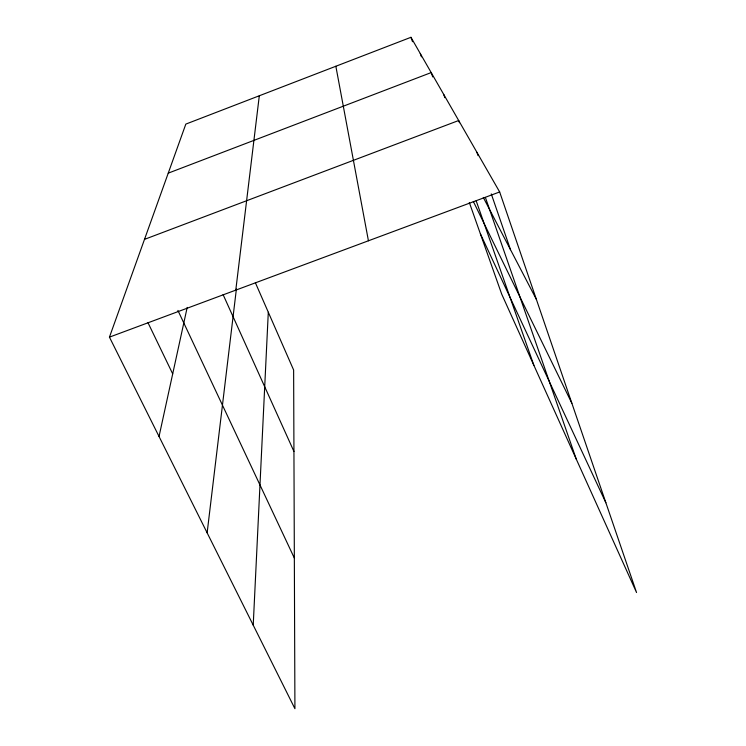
<?xml version="1.0" encoding="UTF-8"?>
<svg xmlns="http://www.w3.org/2000/svg" width="746" height="746" viewBox="0 0 746 746"><rect width="100%" height="100%" fill="white"/><g stroke="black" fill="none" stroke-linecap="round" stroke-linejoin="round"><path stroke-width="1.12" d="M253.22 625.157L268.299 312.22M207.136 532.831L236.389 289.028M235.783 290.138L259.31 95.768M159.038 436.475L187.199 307.408M255.374 282.734L293.626 370.007L294.922 708.7L109.448 337.136L185.829 124.097L410.953 37.3L499.661 191.964L636.552 592.538L501.704 294.129L469.318 202.483M168.242 173.147L431.188 72.586L432.717 76.922M144.5 239.363L458.687 120.516L459.452 122.717M109.448 337.136L499.661 191.964M483.305 197.448L536.365 299.36M473.318 201.411L571.884 403.325M147.997 322.71L172.699 373.867M177.912 310.42L294.344 558.064M480.396 233.834L605.864 502.739M223.101 294.614L293.943 451.489M420.287 53.563L421.434 56.817M410.953 37.3L412.51 41.692M476.181 200.833L533.903 365.4M443.702 94.406L444.849 97.679M485.385 197.42L576.257 459.126M476.936 152.343L478.065 155.625M491.269 193.904L510.497 249.686M335.849 66.254L368.431 240.781"/></g></svg>
